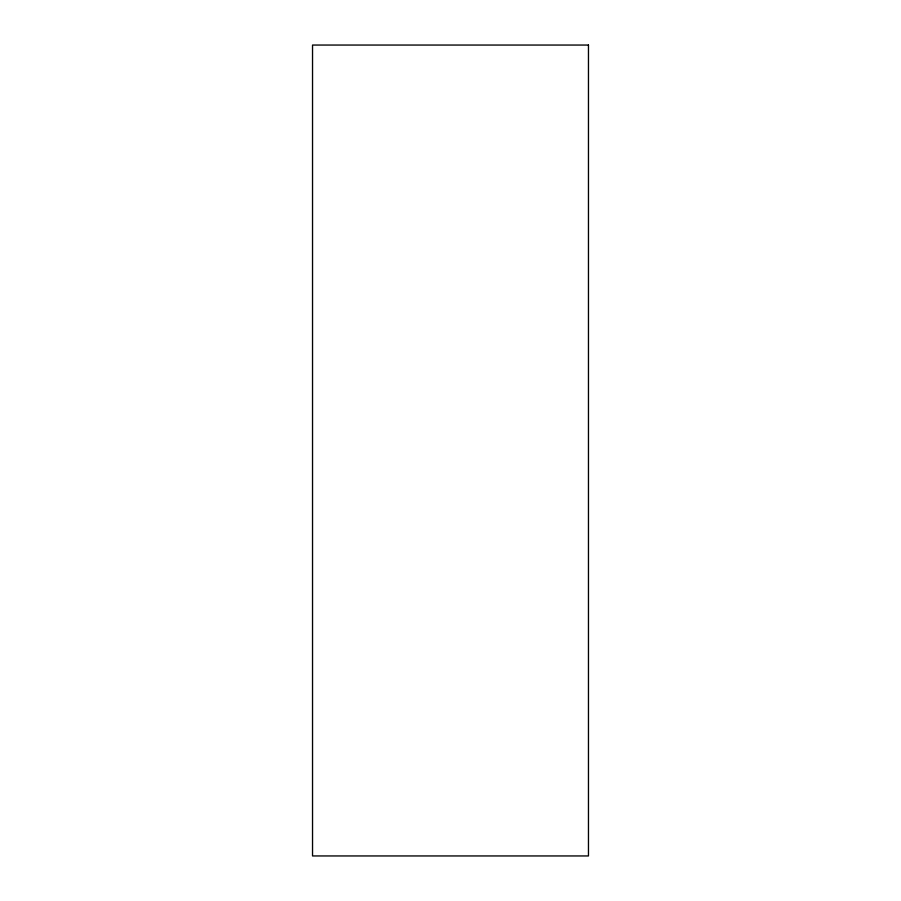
<?xml version="1.0" encoding="UTF-8"?>
<svg xmlns="http://www.w3.org/2000/svg" width="901" height="901" viewBox="0 0 901 901"><rect width="100%" height="100%" fill="white"/><g stroke="black" fill="none" stroke-linecap="round" stroke-linejoin="round"><path stroke-width="1.35" d="M588.466 45.05L312.534 45.05L312.534 855.95L588.466 855.95L588.466 45.05"/></g></svg>
